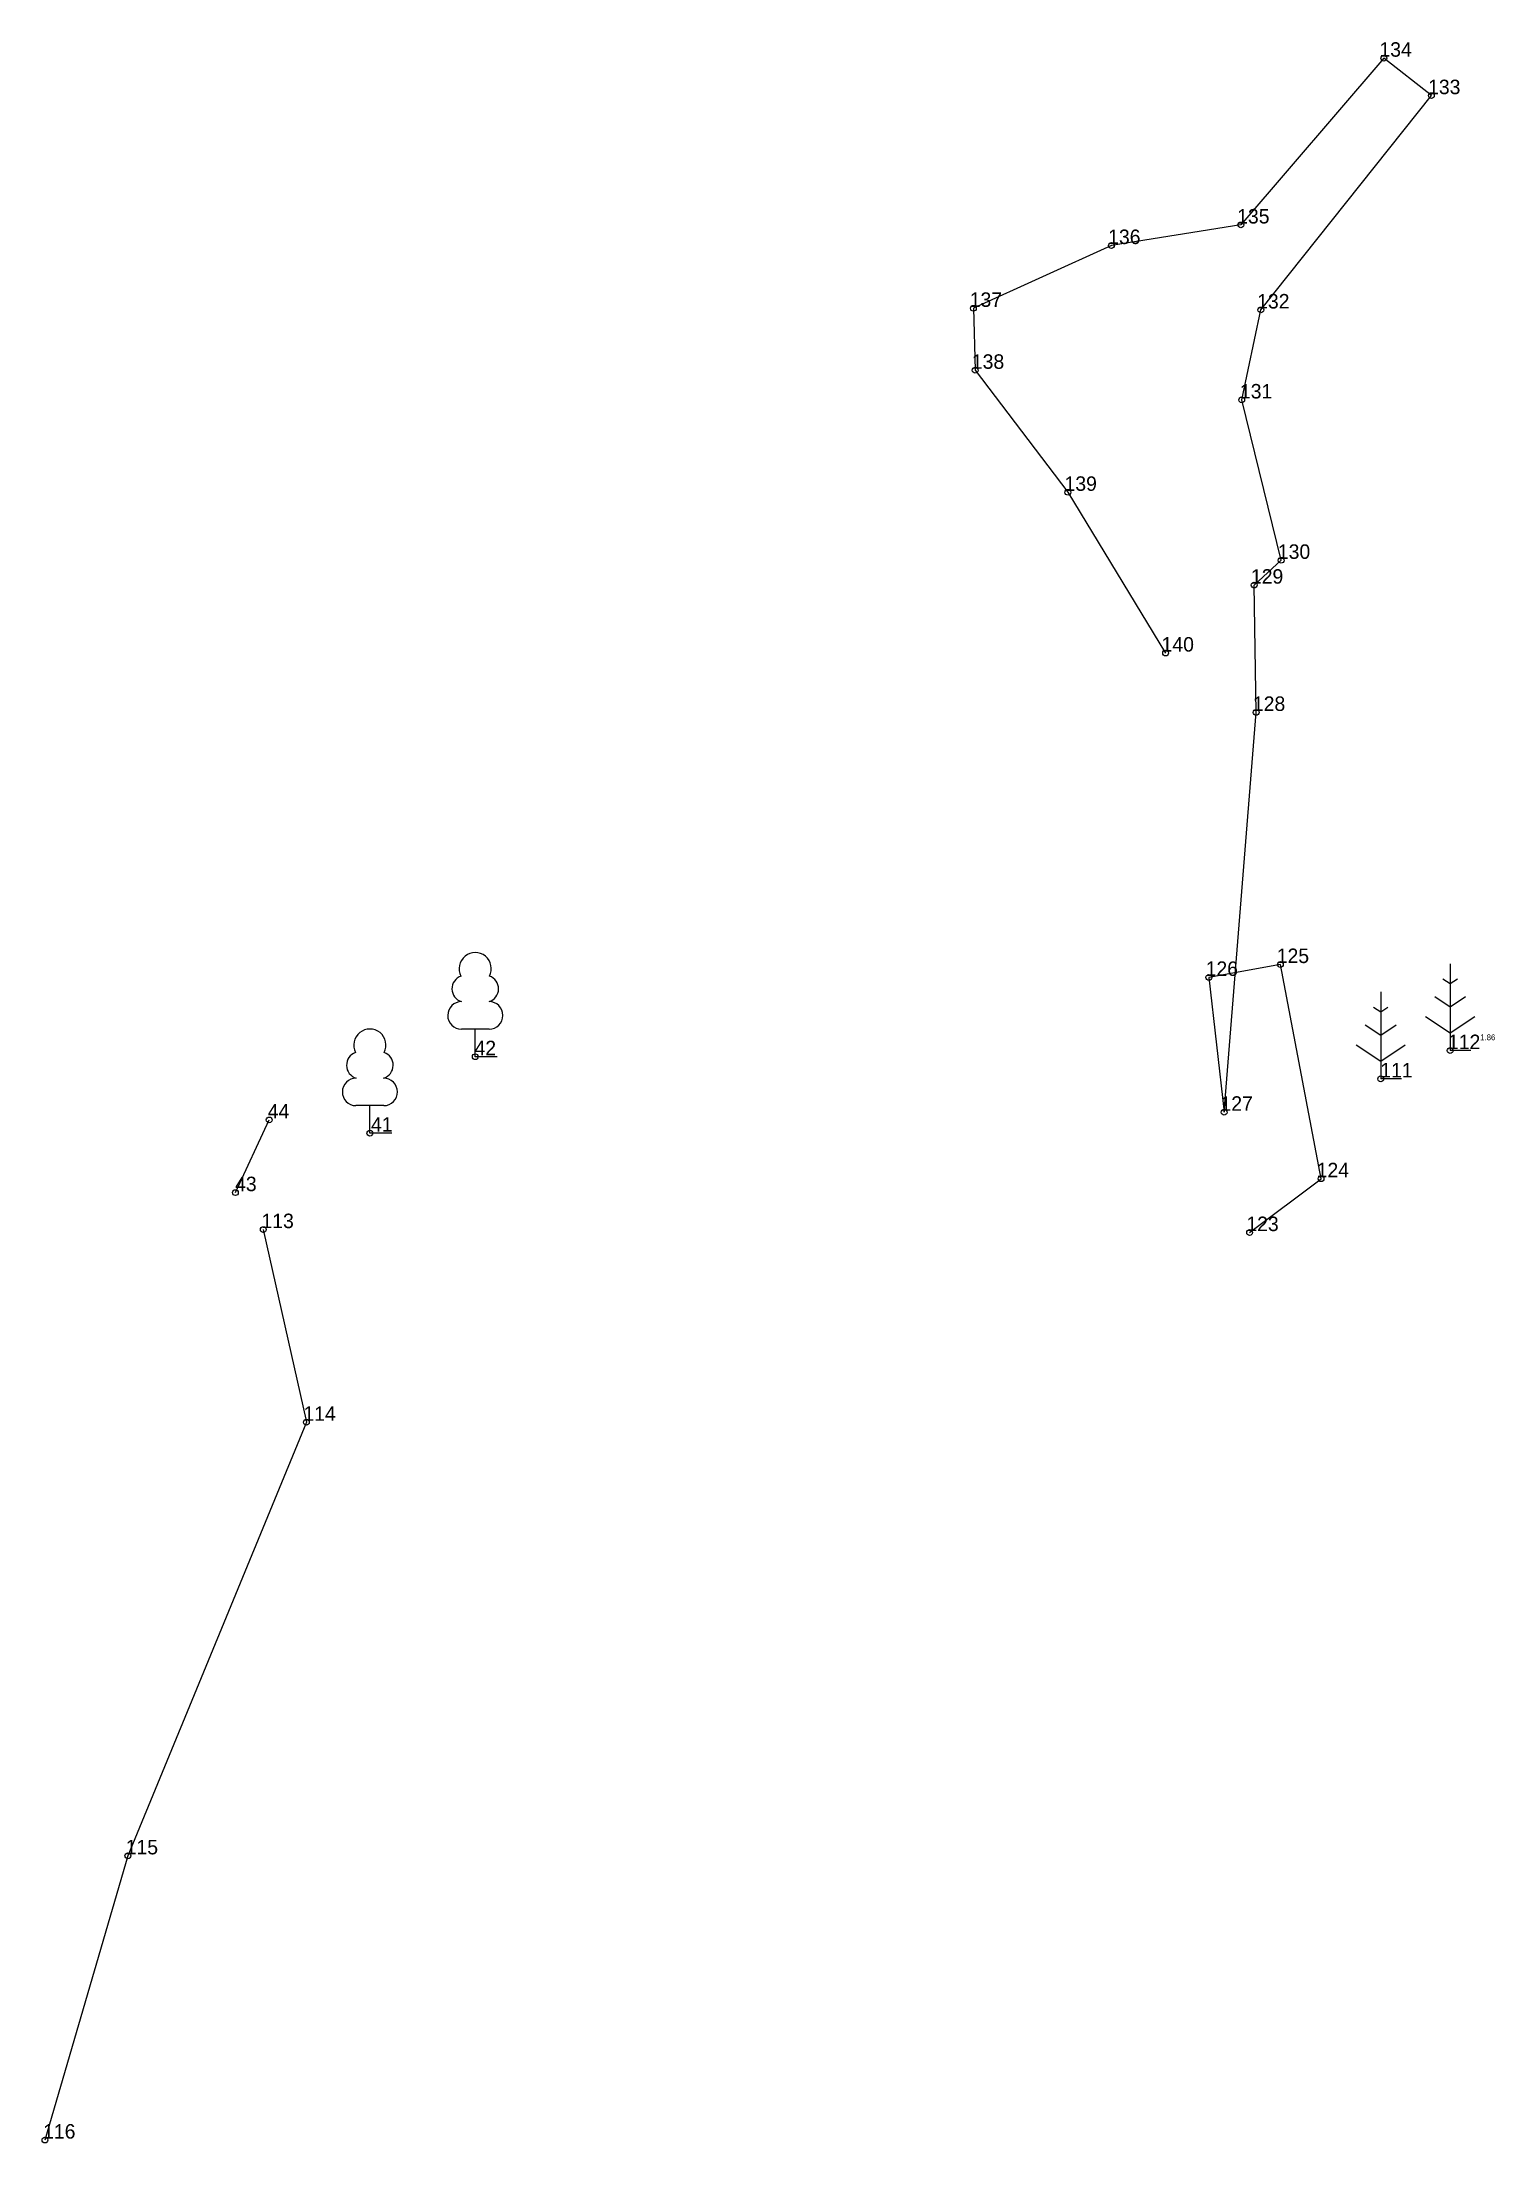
# Model space of a CAD drawing. Extents: x 521410 to 528746, y 6470808 to 6473220.
# Drawn here: x 528696.3 to 528746.4, y 6470808.4 to 6470880.9 of the extents above.
import ezdxf

# ---------------------------------------------------------------- set-up
doc = ezdxf.new("R2010")
doc.units = 0
for name, color, linetype in [('ABIJOONIS', 7, 'Continuous'), ('ERINOUE_clip', 7, 'Continuous'), ('MOOTMPUNKT', 7, 'Continuous'), ('PIIR', 7, 'Continuous'), ('VORMISTUS', 7, 'Continuous'), ('wms', 7, 'Continuous')]:
    doc.layers.add(name, color=color, linetype=linetype)

msp = doc.modelspace()

# ---------------------------------------------------------------- linework, layer by layer
at = {"layer": 'ABIJOONIS'}
msp.add_lwpolyline([(528737.944, 6470839.832), (528740.408, 6470841.689), (528739.006, 6470849.086), (528736.539, 6470848.641), (528737.065, 6470843.986), (528738.17, 6470857.79), (528738.102, 6470862.184), (528739.032, 6470863.04), (528737.673, 6470868.577), (528738.33, 6470871.684), (528744.216, 6470879.083), (528742.574, 6470880.376), (528737.64, 6470874.618), (528733.175, 6470873.909), (528728.41, 6470871.74), (528728.472, 6470869.601), (528731.67, 6470865.388), (528735.044, 6470859.839)], dxfattribs=at)
at = {"layer": 'ERINOUE_clip'}
for p, q in [((528744.864, 6470848.414), (528744.615, 6470848.58)), ((528744.864, 6470849.114), (528744.864, 6470846.114)), ((528745.113, 6470848.58), (528744.864, 6470848.414)), ((528742.467, 6470848.137), (528742.467, 6470845.137)), ((528744.864, 6470847.614), (528744.331, 6470847.969)), ((528745.397, 6470847.969), (528744.864, 6470847.614)), ((528742.467, 6470847.437), (528742.218, 6470847.603)), ((528742.716, 6470847.603), (528742.467, 6470847.437)), ((528744.015, 6470847.293), (528744.864, 6470846.727)), ((528744.864, 6470846.727), (528745.713, 6470847.293)), ((528711.701, 6470846.853), (528710.741, 6470846.853)), ((528711.221, 6470845.903), (528711.221, 6470846.853)), ((528742.467, 6470846.637), (528741.934, 6470846.992)), ((528743, 6470846.992), (528742.467, 6470846.637)), ((528711.981, 6470845.903), (528711.221, 6470845.903)), ((528741.618, 6470846.316), (528742.467, 6470845.75)), ((528742.467, 6470845.75), (528743.316, 6470846.316)), ((528745.584, 6470846.114), (528744.864, 6470846.114)), ((528743.187, 6470845.137), (528742.467, 6470845.137)), ((528708.065, 6470844.213), (528707.105, 6470844.213)), ((528707.585, 6470843.263), (528707.585, 6470844.213)), ((528708.345, 6470843.263), (528707.585, 6470843.263))]:
    msp.add_line(p, q, dxfattribs=at)
for centre, radius, start, end in [((528711.221, 6470848.943), 0.554, 332.5799, 207.4201), ((528710.881, 6470848.248), 0.465, 109.02174, 253.14154), ((528711.561, 6470848.248), 0.465, 286.85082, 70.98591), ((528710.746, 6470847.328), 0.475, 90.0016, 269.3953), ((528711.696, 6470847.328), 0.475, 270.6047, 89.9984), ((528707.585, 6470846.303), 0.554, 332.5799, 207.4201), ((528707.245, 6470845.608), 0.465, 109.02174, 253.14154), ((528707.925, 6470845.608), 0.465, 286.85082, 70.98591), ((528707.11, 6470844.688), 0.475, 90.0016, 269.3953), ((528708.06, 6470844.688), 0.475, 270.6047, 89.9984)]:
    msp.add_arc(centre, radius, start, end, dxfattribs=at)
at = {"layer": 'PIIR'}
for centre in [(528742.574, 6470880.376), (528744.216, 6470879.083), (528737.64, 6470874.618), (528733.175, 6470873.909), (528728.41, 6470871.74), (528738.33, 6470871.684), (528728.472, 6470869.601), (528737.673, 6470868.577), (528731.67, 6470865.388), (528739.032, 6470863.04), (528738.102, 6470862.184), (528735.044, 6470859.839), (528738.17, 6470857.79), (528736.539, 6470848.641), (528739.006, 6470849.086), (528711.221, 6470845.903), (528744.864, 6470846.114), (528742.467, 6470845.137), (528704.111, 6470843.72), (528737.065, 6470843.986), (528707.585, 6470843.263), (528702.945, 6470841.21), (528740.408, 6470841.689), (528703.907, 6470839.934), (528737.944, 6470839.832), (528705.392, 6470833.283), (528699.234, 6470818.314), (528696.371, 6470808.5)]:
    msp.add_circle(centre, 0.1, dxfattribs=at)
at = {"layer": 'VORMISTUS'}
msp.add_line((528702.945, 6470841.21), (528704.111, 6470843.72), dxfattribs=at)
msp.add_lwpolyline([(528703.907, 6470839.934), (528705.392, 6470833.283), (528699.234, 6470818.314), (528696.371, 6470808.5)], dxfattribs=at)

# ---------------------------------------------------------------- texts
at = {"layer": 'MOOTMPUNKT'}
msp.add_text(' 1.86', height=0.2, dxfattribs=at).set_placement((528745.828, 6470846.472))
at = {"layer": 'wms'}
for s, p in [('134', (528742.424, 6470880.426)), ('133', (528744.104, 6470879.133)), ('135', (528737.515, 6470874.668)), ('136', (528733.063, 6470873.959)), ('137', (528728.285, 6470871.79)), ('132', (528738.205, 6470871.734)), ('138', (528728.36, 6470869.651)), ('131', (528737.611, 6470868.627)), ('139', (528731.558, 6470865.438)), ('130', (528738.92, 6470863.09)), ('129', (528737.99, 6470862.234)), ('140', (528734.907, 6470859.889)), ('128', (528738.058, 6470857.84)), ('125', (528738.881, 6470849.136)), ('126', (528736.427, 6470848.691)), ('42', (528711.196, 6470845.953)), ('112', (528744.789, 6470846.164)), ('111', (528742.454, 6470845.187)), ('44', (528704.061, 6470843.77)), ('127', (528736.94, 6470844.036)), ('41', (528707.623, 6470843.313)), ('124', (528740.258, 6470841.739)), ('43', (528702.933, 6470841.26)), ('113', (528703.845, 6470839.984)), ('123', (528737.832, 6470839.882)), ('114', (528705.292, 6470833.333)), ('115', (528699.159, 6470818.364)), ('116', (528696.309, 6470808.55))]:
    msp.add_text(s, height=0.5, dxfattribs=at).set_placement(p)

doc.saveas('drawing.dxf')
